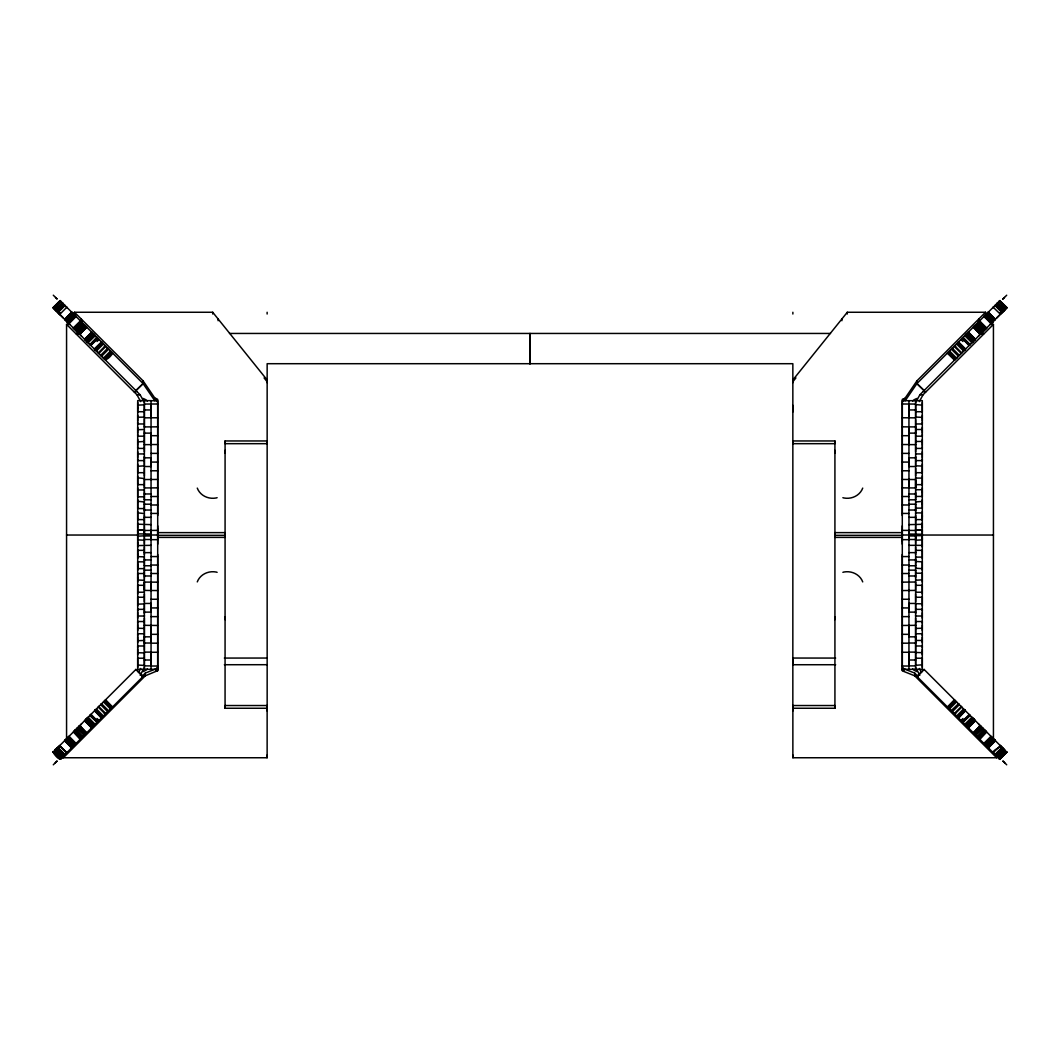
<?xml version="1.0" encoding="UTF-8"?>
<svg xmlns="http://www.w3.org/2000/svg" width="1060" height="1060" viewBox="0 0 1060 1060"><rect width="100%" height="100%" fill="white"/><g stroke="black" fill="none" stroke-linecap="round" stroke-linejoin="round"><path stroke-width="1.5" d="M66.568 739.098L66.568 324.386L69.735 324.386M267.133 382.686L267.133 379.97L212.715 312.263L74.492 312.263L74.597 315.072L67.35 322.002M137.694 441.914L144.372 441.437M137.694 417.229L144.372 417.123M137.694 411.982L137.694 407.981M137.694 408.074L137.694 402.535M137.694 529.404L137.694 669.31L157.715 669.31L157.701 525.84M137.694 522.858L137.694 528.37M137.694 511.37L137.694 519.718M137.694 499.658L137.694 508.561L144.372 508.588M137.694 487.865L137.694 496.822L144.372 496.822M137.694 476.086L137.694 484.539M137.694 464.002L137.694 472.588M137.694 458.993L137.694 460.398M137.694 457.602L137.694 451.798M137.694 446.71L137.694 448.208M137.694 445.372L137.694 439.542M137.694 434.401L137.694 435.978M137.694 433.142L137.694 427.312M137.694 422.185L137.694 423.867M137.694 420.926L137.694 415.096M144.372 667.416L144.372 669.31L144.372 537.433M144.372 650.27L144.372 642.625M144.372 639.71L144.372 640.73M144.372 638.054L144.372 618.152M144.372 616.297L144.372 615.264M144.372 613.674L144.359 603.445L151.037 603.445L151.037 612.124L144.359 612.124M144.372 601.643L144.372 594.05M144.372 589.718L144.372 582.086L157.701 582.165M144.372 580.323L137.694 579.992M144.372 578.362L144.372 570.293M144.372 567.564L144.372 568.637L137.694 568.624M144.372 566.106L144.372 558.58M144.372 554.658L144.372 547.092M137.694 545.569L151.037 545.33M144.372 543.608L144.372 533.763M144.372 532.517L144.372 400.64L144.372 402.535M151.037 636.835L144.359 636.835L144.372 643.023L151.037 643.023L151.037 625.32M151.037 530.464L151.037 539.5L144.359 539.5M151.05 669.31L151.05 400.64L137.694 400.64L137.694 540.534M156.615 401.449L156.615 398.732L154.773 397.99L143.06 380.832L74.492 312.263M63.335 755.051L63.335 757.754L145.299 675.803L157.701 670.649L157.701 554.459M157.701 544.164L157.715 400.707L151.05 400.707M212.715 314.012L212.715 312.263M218.108 320.716L218.108 318.967M225.065 708.252L225.065 705.536L267.133 705.536L267.133 708.252L225.065 708.252L225.078 532.624L157.701 532.624M225.078 453.097L225.078 450.367M225.078 440.96L225.078 443.676L267.147 443.676L267.147 440.96L225.078 440.96L225.078 535.34L157.701 535.327M267.133 314.025L267.133 312.263M63.335 757.754L267.133 757.754L267.133 705.536M792.84 711.008L792.853 363.699L267.147 363.699L267.16 711.008M996.665 755.051L996.665 757.754L792.867 757.754L792.867 755.038M792.867 705.536L792.867 708.252L834.935 708.252L834.935 705.536L792.867 705.536L792.867 757.754M834.922 619.636L834.922 616.92M834.922 440.96L834.922 443.676L792.853 443.676L792.853 440.96L834.922 440.96L834.922 537.394L902.298 537.394M904.074 670.649L902.298 670.649L902.298 525.84M902.298 515.544L902.298 399.368L904.074 399.368M996.665 757.754L914.701 675.803L903.385 671.285L903.385 667.933M903.385 399.368L905.227 397.99L916.94 380.832L985.508 312.263L985.667 314.82M908.95 669.31L908.963 530.464M908.963 426.928L908.963 444.63L915.641 444.63M908.95 417.852L908.963 404.059M914.701 675.803L914.701 673.1L903.385 668.568M915.628 537.433L915.628 669.31L915.628 667.416M915.628 535.777L915.628 526.343M915.628 525.27L915.628 524.183M915.628 522.858L915.628 515.292M915.628 513.557L915.628 512.868L922.306 512.934M915.628 511.37L915.628 503.844M915.628 501.95L922.306 501.42M915.628 499.658L915.628 491.986M902.298 487.865L915.641 487.958L915.628 480.233M915.628 478.577L915.628 478.073M915.628 475.9L915.628 468.308M915.628 456.277L915.641 466.519L908.963 466.519L908.963 457.827L915.641 457.827M915.628 451.798L915.628 431.897M915.628 427.312L915.628 419.68M915.628 402.535L915.628 400.64L915.628 532.517M915.628 628.434L922.306 628.236M915.628 616.059L915.628 615.264M922.306 492.436L922.306 491.628M922.306 485.029L922.306 475.9M922.306 473.025L922.306 464.002M922.306 460.835L922.306 458.993M922.306 451.798L922.306 457.602M922.306 448.579L922.306 446.71M922.306 445.372L922.306 439.542M922.306 429.591L922.306 433.142M922.306 424.199L922.306 422.185M922.306 420.926L922.306 415.096M922.306 417.375L915.628 417.044M922.306 412.009L922.306 402.535M922.306 405.145L915.628 404.589L915.628 417.852L902.285 417.759M922.306 667.416L922.306 657.968M922.306 654.855L922.306 649.422M922.306 647.766L922.306 645.752M922.306 642.625L922.306 637.192M922.306 635.536L922.306 633.628M922.306 630.408L922.306 624.976M922.306 623.24L922.306 621.372M922.306 618.152L922.306 612.667M922.306 610.957L922.306 609.036M922.306 605.949L922.306 596.913M922.306 593.865L922.306 585.411M922.306 582.086L922.306 573.115M922.306 570.293L922.306 561.389M922.306 558.58L922.306 550.233M922.306 547.092L922.306 541.302M922.306 540.534L922.306 400.64L902.285 400.707L902.298 544.164M993.432 739.098L993.432 324.386L990.265 324.386M81.196 318.954C83.555 323.843 78.506 327.845 74.929 329.581M137.694 539.885L144.372 540.202M154.773 397.99L154.773 400.707L143.06 383.548L143.06 380.832M151.037 534.982L151.037 534.015L137.694 533.882M138.463 672.543L140.675 668.462M140.145 675.26L143.842 668.462M916.158 401.608L919.855 394.81L1006.96 307.691L999.885 300.603L999.262 301.226M919.325 401.608L923.021 394.81L993.432 324.386M81.514 723.834L79.739 726.246L86.112 733.414M978.486 336.166L980.262 333.754L974.008 326.467L974.948 327.474M985.508 312.263L847.284 312.263L792.867 379.97L792.867 382.686M792.867 381.719L795.928 377.917M57.598 312.25L63.666 305.572M85.33 327.156L86.257 326.745L79.169 333.82M85.052 327.474L86.006 326.48L79.739 333.754L81.514 336.166M974.948 732.526L973.742 733.255L981.043 726.392M53.649 751.699L53.04 752.308L135.945 669.403L143.14 676.386L62.023 757.489C59.373 765.704 44.295 739.138 60.38 759.146M135.905 669.443L143.02 676.492M916.979 383.508L924.095 390.557L916.86 383.614L916.94 380.832M71.51 315.973L66.489 321.14L73.577 314.065M100.674 355.339L107.722 348.21M959.326 704.662L952.278 711.79M66.316 320.968L68.913 323.565L75.909 316.383M90.06 344.712L96.897 337.371M54.643 750.705L61.387 758.125M67.151 738.197L74.266 745.26M81.063 738.449L73.657 731.692L75.313 730.035L74.651 730.698M86.721 732.791L79.752 725.596L78.957 726.392M62.686 756.827C42.506 741.178 68.873 755.025 60.95 758.562M59.598 745.763L66.833 752.679L67.31 752.202L66.806 752.706L59.705 745.644M84.535 720.813L91.915 727.597L92.525 726.988L85.145 720.204M92.472 727.041L85.462 719.872M86.244 719.091L93.253 726.259L86.244 719.104L86.92 718.428L85.847 719.488L92.989 726.524L94.022 725.49M86.761 718.587L93.876 725.649M90.882 714.466L90.02 715.328L97.109 722.403L95.824 723.702M97.228 720.853L98.076 721.436L90.988 714.361M67.35 737.999L74.611 744.902M93.545 725.967L86.615 718.733M63.375 756.138L56.286 749.049M69.642 745.896L71.643 747.883C75.3 746.73 65.813 737.574 65.097 740.251M85.648 733.878L84.959 733.136M950.051 350.436L949.521 350.966L956.557 358.108M974.445 340.207L973.133 341.519L966.481 333.993M967.542 332.933L974.59 340.075M980.288 334.364L973.411 327.076L980.248 334.404M984.316 316.171L986.317 318.146M1004.588 310.063L997.235 303.24L1004.655 309.997M979.294 321.193L986.343 328.308M954.61 360.042L947.441 353.046L954.61 360.042L955.59 359.062L948.501 351.986M957.154 357.498L955.921 358.731M969.595 345.057L963.54 338.975M973.212 341.439L966.243 334.244L973.199 341.452L970.112 344.553L963.103 337.371M975.094 339.558L967.78 332.707L974.816 339.836M1000.401 314.237L993.22 307.267M1004.297 310.355L997.5 302.974M992.822 321.829C984.024 311.892 982.116 313.177 992.412 322.24M969.94 715.275L962.891 722.403L964.176 723.702M985.575 745.087L992.65 737.999M54.736 309.387L53.04 307.691L60.115 300.603L143.14 383.614L135.932 390.583L143.034 383.521M60.115 300.603L53.159 307.811M60.38 300.854L53.04 307.691M53.49 308.142L60.764 301.239M53.874 308.526L56.71 305.293M61.387 301.875L54.418 309.056M55.345 309.997L62.858 303.345L55.411 310.063M55.623 310.275L62.5 302.974M56.312 310.964L63.189 303.663L55.981 310.633L140.145 394.81L143.842 401.608M63.176 303.663L56.193 310.845L54.524 309.175M57.995 310.606L57.24 311.892L64.382 304.856L65.005 305.492L58.022 312.673M58.075 312.726L59.095 311.706M60.274 312.885L59.598 314.237M66.78 307.267L59.758 314.409L59.135 313.786L60.234 314.886M64.7 319.365L71.616 312.104M64.806 319.457L71.815 312.302M70.516 314.979L72.504 312.991L71.643 312.117M70.861 315.323L72.795 313.283L72.08 312.554L65.23 319.881L64.581 319.232M64.991 319.643L65.76 320.425L72.848 313.336M71.02 315.482L73.007 313.495L72.504 312.978M71.272 315.721L73.193 313.667M71.338 315.8L73.326 313.813M66.555 321.206L73.63 314.118M67.244 321.909L74.213 314.701L74.757 315.244L72.769 317.231M67.654 322.306L74.704 315.191M68.264 322.916L75.34 315.827M68.529 323.181L75.605 316.092M75.684 316.171L73.617 318.079M68.953 323.605L76.015 316.503M79.712 321.617L80.401 320.889L73.272 327.924M73.683 328.335L80.706 321.193M74.359 329.011L81.302 321.79M80.732 322.651L81.633 322.121L74.544 329.209M81.063 322.969L81.858 322.346M76.201 330.852L83.183 323.671M77.247 331.912L84.31 324.797M77.38 332.032L84.469 324.956M77.513 332.164L84.654 325.142M78.082 332.734L85.184 325.672M84.959 326.864L85.674 326.162M79.46 334.112L86.536 327.023M79.526 334.178L86.721 327.209L79.752 334.404M84.667 339.319L91.783 332.27L90.974 332.893M84.601 339.253L91.637 332.125M89.053 335.609L91.981 332.469L84.946 339.611M92.22 332.707L85.091 339.757M92.776 333.251L92.432 334.337L93.492 333.979M93.439 333.926L86.483 341.134M86.576 341.227L93.784 334.258L86.92 341.572M86.801 341.452L93.889 334.377L93.081 333.569M87.172 341.824L94.247 334.735M94.446 334.933L87.357 342.022M87.649 342.3L94.737 335.225M87.781 342.433L94.857 335.344M88.059 342.711L95.228 335.715L94.314 336.232M96.46 338.975L90.431 345.083L97.52 337.994M90.763 345.414L98.063 338.551L97.281 339.2M97.043 341.505L99.03 339.518M94.433 349.084L101.535 342.022L94.433 349.084L100.607 355.259M94.671 349.323L101.76 342.248M94.817 349.482L101.999 342.486M102.568 343.056L95.44 350.091M96.38 351.032L103.469 343.957M104.37 346.275L105.086 345.573M98.236 352.9L105.324 345.812M98.792 353.444L105.894 346.382M107.815 348.303L107.007 348.925M101.243 355.895L108.332 348.819M103.443 358.108L110.531 351.019L110.055 350.542M111.499 351.986L104.41 359.062C108.358 362.387 120.151 342.883 105.391 360.042M104.609 359.274L111.697 352.185M111.552 353.47L112.267 352.755M53.782 751.567L56.71 754.707M56.816 748.532L55.345 750.003L62.434 757.078M57.995 749.394L56.975 748.373L60.009 745.326M66.038 739.31L64.581 740.768L71.616 747.896M67.694 737.654L74.73 744.783L72.769 742.769M73.379 731.97L80.136 739.376M84.946 720.389L91.981 727.531L89.053 724.391M88.112 717.236L95.135 724.378L94.486 723.609M94.526 710.823L101.535 717.978L94.817 710.518M95.254 710.094L102.33 717.183M98.395 706.94L99.189 706.159M100.832 704.503L101.574 703.76L108.663 710.849M56.71 748.638L57.24 748.108L63.666 754.428L57.598 747.75L63.666 754.428M66.793 738.555L74.001 745.524M76.095 729.24L82.971 736.541M77.513 727.836L84.601 734.911M78.082 727.266L85.158 734.355M87.318 718.031L94.472 725.04L93.73 724.351M89.808 715.54L97.202 722.31M101.217 704.118L108.332 711.18M56.975 748.373L64.382 755.131M58.022 747.326L65.005 754.508M74.24 731.095L81.329 738.184M75.233 730.101L82.017 737.495M72.438 743.1L67.76 737.588M79.712 738.383L80.401 739.112M53.291 764.803L57.147 760.947L55.213 762.895M90.974 727.107L91.584 727.928L84.601 720.747M141.828 676.572L145.299 673.1L156.615 668.568M55.981 749.367L63.255 756.257M73.551 745.962L66.422 738.926L73.63 745.882L74.849 744.663M97.48 722.032L90.431 714.917M105.894 713.619L98.792 706.556M63.176 756.337L64.329 755.184M82.481 737.044L81.567 737.946L80.732 737.349M84.8 734.712L84.31 735.203L77.247 728.087M94.698 724.815L87.649 717.699M102.793 716.719L97.533 711.856M105.695 713.817L107.02 712.492M109.604 709.908L110.531 708.981L103.443 701.892M112.201 707.312L111.697 707.815L104.609 700.726M954.133 346.355L961.248 353.404M965.528 334.96L972.643 342.022M984.713 329.938L977.717 322.757L978.764 321.71L978.804 318.954M951.668 348.819L958.783 355.882M957.206 343.281L962.467 348.144M964.521 350.144L957.736 342.751M962.771 339.147L962.162 338.325L969.025 345.626M966.508 333.979L973.756 340.896M975.332 339.319L968.416 332.072L969.025 332.893M974.312 326.175L975.041 326.864M974.816 325.672L981.944 332.707M975.346 325.142L982.487 332.164M976.671 323.817L983.799 330.852M978.049 322.439L979.268 322.651M979.877 320.61L980.434 321.485L979.572 320.902M983.985 316.503L991.047 323.605L986.383 318.079M986.091 314.396L993.114 321.538M992.69 307.798L993.591 306.883M996.652 303.836L1004.019 310.633M997.182 303.293L1004.482 310.169M999.885 300.603L916.94 383.548L905.227 400.707L905.227 397.99M951.893 348.594L951.337 349.151L958.426 356.24M962.48 337.994L969.569 345.083M966.084 334.404L967.012 333.463L974.153 340.512M973.888 326.586L980.831 333.82M986.423 314.065L993.512 321.14L988.516 315.946M987.615 312.872L988.291 312.183L995.194 319.457M996.612 303.875L1003.688 310.964M965.687 336.232L964.799 335.689L971.94 342.711M1004.429 297.476L1002.853 299.052L1006.708 295.197M952.278 348.21L952.9 349.018L952.185 348.303M987.138 317.324L992.24 322.412M992.65 322.002L985.27 315.217M975.478 339.173L974.749 339.916M980.394 334.258L983.547 334.271M985.774 328.878L978.698 321.79M986.979 327.673L981.123 333.529M995.062 319.59C993.22 323.234 983.786 308.486 989.483 314.979M1001.978 312.673L994.995 305.492L995.618 304.856L1002.773 311.878M1005.582 309.056L998.613 301.875M956.902 357.75L958.333 356.332M959.393 355.259L965.567 349.084L958.478 341.996L965.474 349.177M991.405 323.247L993.048 321.604M995.3 319.365L988.384 312.104M996.705 317.934L1006.271 308.38L1003.29 305.293M1006.96 307.691L999.62 300.854M964.812 349.853L957.657 342.83M1004.588 749.937L997.261 756.774L999.885 759.397L916.966 676.479L924.055 669.403L1006.96 752.308L1006.351 751.699M916.966 676.479L924.095 669.443M947.733 707.245L948.448 706.53M955.391 700.726L948.303 707.815L947.799 707.312M948.501 708.014L955.59 700.925M956.557 701.892L949.469 708.981L950.396 709.908M958.783 704.118L951.337 710.849L958.426 703.76L959.167 704.503M954.133 713.645L961.248 706.596M954.676 714.188L961.764 707.099M954.914 714.427L955.63 713.711M956.531 716.043L963.619 708.968M964.746 710.094L957.736 717.249M958.001 717.514L965.077 710.425M965.183 710.518L958.478 717.991L965.474 710.823M958.478 717.991L965.329 710.664M960.969 720.482L962.957 718.495M969.277 714.625L961.95 721.462L962.771 720.853M962.52 722.032L969.569 714.917L969.078 714.427M970.192 715.54L962.798 722.31M964.799 724.311L971.94 717.289M964.971 724.483L965.514 723.609M965.143 724.656L972.219 717.567M965.302 724.815L972.351 717.699M965.753 725.265L972.828 718.176M966.044 725.557C984.223 711.18 964.348 722.801 967.104 726.617L974.153 719.488L973.173 718.508M966.587 726.1L973.583 718.932M967.223 726.736C966.826 725.504 970.311 722.801 973.756 719.104M974.538 719.872L967.475 726.988M974.869 720.217C974.047 720.641 964.573 729.439 969.025 727.107M967.913 727.425L970.947 724.391M975.399 720.747L968.416 727.928M973.279 732.791L980.248 725.596L980.884 726.232M973.464 732.977L980.248 725.583M975.041 733.136L974.246 733.758M975.399 734.911L982.487 727.836M975.531 735.044L982.62 727.955M982.753 728.087L975.69 735.203L975.2 734.712M984.766 730.101L977.982 737.495M978.857 736.938L978.141 737.654L985.84 731.175L978.764 738.29M977.903 737.429L978.565 738.078L979.268 737.349M978.937 738.449L986.052 731.387M986.688 732.036L979.864 739.376M979.652 739.164L980.288 738.383M984.396 743.908L991.431 736.779M984.66 744.173L991.736 737.084M987.231 742.769L985.244 744.756L985.787 745.299L992.491 737.84M992.849 738.197L992.346 737.694L985.164 744.69M985.389 744.902L987.562 743.1M985.429 744.942L985.919 745.432L993.207 738.555M986.449 745.962L993.578 738.926L986.025 745.538M988.662 744.199L986.741 746.253L988.794 744.345M988.98 744.517L987.032 746.545L987.814 747.34L990 745.551L987.774 747.3L988.357 747.883L990.358 745.896M995.035 740.383L994.253 739.602L987.204 746.717L989.483 745.021M989.682 745.22L994.77 740.119L995.459 740.808L988.384 747.896M993.776 753.289C990.424 750.414 1003.118 746.624 1000.216 745.564M1000.296 745.644L993.22 752.732L992.69 752.202L993.167 752.679M999.726 747.115L1000.746 746.094L999.765 745.114M1000.905 748.294L1001.925 747.274M994.995 754.508L1001.978 747.326M995.618 755.131L1002.707 748.055L1003.29 748.638M1002.005 749.394L1003.025 748.373L1000.693 746.054M996.612 756.124L1003.899 749.248M996.744 756.257L1004.019 749.367M1003.184 748.532L1004.655 750.003L997.566 757.078L1004.376 749.725M998.613 758.125L1005.357 750.705M1003.29 754.707L1006.324 751.672M999.434 758.947L1006.51 751.858M999.62 759.146L1006.854 752.202L999.779 759.291M67.76 322.412L72.544 317.006M93.201 726.312L92.432 725.663L92.776 726.736M101.522 717.991L94.671 710.664M966.799 333.688L967.568 334.337L967.223 333.251M999.752 300.735L1006.841 307.811M1003.807 310.845L996.824 303.663M992.24 737.588L987.456 742.994M85.847 340.512L93.187 333.675M97.533 348.144L102.793 343.281M962.467 711.856L957.206 716.719M95.122 349.774L98.341 346.62M961.658 713.38L964.878 710.226M974.67 732.844L974.008 733.52L980.262 726.246L978.486 723.834M217.115 497.697L216.174 497.975A16.364 14.933 0 0 1 197.279 488.103M842.885 572.32L843.826 572.042A16.364 14.933 0 0 1 862.721 581.9M155.926 670.649L156.615 670.649M229.516 333.45L830.483 333.45M76.453 334.271L79.632 334.284M133.745 391.564L136.912 391.564M923.088 391.564L926.254 391.564M66.568 324.386L136.978 394.81L140.145 394.81M919.855 394.81L923.021 394.81M155.926 399.368L157.701 399.368L157.701 515.544M157.715 403.992L144.372 404.059L144.372 417.852L157.715 417.759M902.285 403.992L915.628 404.059M144.372 404.854L137.694 405.145M144.372 409.955L151.037 409.955M908.963 409.955L915.628 409.955M137.694 411.731L144.372 411.731M915.628 411.731L922.306 411.731M137.694 423.96L144.372 423.96M915.628 423.96L922.306 423.96M144.372 426.928L157.701 426.835M902.298 426.835L915.628 426.928L915.641 433.129L908.963 433.129M144.372 429.499L137.694 429.697M915.628 429.499L922.306 429.499L922.306 427.312M144.359 433.129L151.037 433.129L151.037 444.63L144.359 444.63M151.037 435.686L157.701 435.686M902.298 435.686L908.963 435.686M137.694 436.177L144.372 436.177M915.628 436.177L922.306 436.177L922.306 434.401M922.306 441.437L915.628 441.49M151.037 444.537L157.701 444.537M902.298 444.537L908.963 444.537M137.694 448.42L144.372 448.42L144.372 451.798M915.628 448.42L922.306 448.42M151.037 453.389L157.701 453.389M902.298 453.389L908.963 453.389M137.694 453.932L144.372 453.932M915.628 453.932L922.306 453.932M144.359 457.827L151.037 457.827L151.037 466.519L144.359 466.519L144.372 456.277M137.694 460.61L144.372 460.61M915.628 460.61L922.306 460.61M151.037 462.08L157.701 462.08M902.298 462.08L908.963 462.08M151.037 470.772L157.701 470.772M902.298 470.772L908.963 470.772M137.694 472.694L144.372 472.694M915.628 472.694L922.306 472.694M144.372 478.577L137.694 477.795M915.628 478.087L922.306 478.087M157.701 479.451L144.359 479.544M902.298 479.451L915.641 479.544L915.641 487.958M137.694 484.645L144.372 484.645M915.628 484.645L922.306 484.645M157.701 487.865L144.359 487.958L144.372 480.233M137.694 489.972L144.372 489.972M144.359 493.973L151.037 493.973M908.963 493.973L915.641 493.973M915.628 496.425L922.306 496.425M151.037 496.517L157.701 496.517M902.298 496.517L908.963 496.517M144.359 499.817L151.037 499.817M908.963 499.817L915.641 499.817M144.372 501.95L137.694 501.3M144.359 504.202L151.037 504.202M908.963 504.202L915.641 504.202M151.037 504.984L157.701 504.984M902.298 504.984L908.963 504.984M915.628 508.124L922.306 508.124M144.359 510.032L151.037 510.032M908.963 510.032L915.641 510.032M144.372 513.557L137.694 512.868M151.037 513.438L157.701 513.438M902.298 513.438L908.963 513.438M144.359 517.333L151.037 517.333M908.963 517.333L915.641 517.333M137.694 519.612L144.372 519.612M915.628 519.612L922.306 519.612M151.037 524.634L137.694 524.197M908.963 524.634L922.306 524.303M144.359 530.464L157.701 530.371M902.298 530.371L915.641 530.464M66.555 535.035L137.588 535.035M157.701 535.008L144.359 534.982L144.372 530.252M902.298 535.008L915.641 534.982L915.641 539.5L908.963 539.5L908.963 534.015L922.306 534.28M922.412 535.035L993.445 535.035M902.298 535.327L834.922 535.34L834.922 532.624L902.298 532.624L902.298 541.249M915.628 535.658L922.306 535.658M144.359 535.949L151.037 535.949M915.641 535.949L908.963 535.949L908.95 400.707M151.037 539.659L157.701 539.659M902.298 539.659L908.963 539.659M915.628 540.202L922.306 539.885M908.963 545.33L922.306 545.357M137.694 550.339L144.372 550.339M915.628 550.339L922.306 550.339M144.359 552.631L151.037 552.631M908.963 552.631L915.641 552.631M151.037 556.579L157.701 556.579M902.298 556.579L908.963 556.579M915.628 557.109L922.306 557.109M144.359 559.932L151.037 559.932M908.963 559.932L915.641 559.932M137.694 561.827L144.372 561.827M922.306 561.827L915.628 561.482M151.037 565.046L157.701 565.046M902.298 565.046L908.963 565.046M144.359 565.762L151.037 565.762M908.963 565.762L915.641 565.762M915.628 567.564L915.628 568.24L922.306 568.637M144.359 570.148L151.037 570.148M908.963 570.148L915.641 570.148M137.694 573.526L144.372 573.526M151.037 573.513L157.701 573.513M902.298 573.513L908.963 573.513M144.359 575.977L151.037 575.977M908.963 575.977L915.641 575.977M902.298 582.165L915.641 582.006L915.628 589.718M137.694 585.305L144.372 585.305M915.628 585.305L922.306 585.305M157.701 590.566L144.359 590.407L144.359 582.006M902.298 590.566L915.641 590.407M137.694 592.222L144.372 592.222M915.628 592.222L922.306 592.222M137.694 597.257L144.372 597.257M915.628 597.257L922.306 597.257M151.037 599.258L157.701 599.258M902.298 599.258L908.963 599.258M144.372 603.908L137.694 604.173M922.306 603.882L915.628 603.67M151.037 607.937L157.701 607.937M902.298 607.937L908.963 607.937M137.694 609.341L144.372 609.341M915.628 609.341L922.306 609.341M915.641 612.124L908.963 612.124L908.963 603.445L915.641 603.445L915.628 613.674M137.694 616.019L144.372 616.019M915.628 616.019L922.306 616.019M151.037 616.628L157.701 616.628M902.298 616.628L908.963 616.628M137.694 621.531L144.372 621.531M922.306 621.531L915.628 621.531L915.628 618.152M144.359 625.32L157.701 625.48M902.298 625.48L915.641 625.32M137.694 630.408L137.694 628.275L144.372 628.434M137.694 635.536L137.694 633.761L144.372 633.774M915.628 633.774L922.306 633.774M151.037 634.331L157.701 634.331M902.298 634.331L908.963 634.331M137.694 640.717L144.372 640.452M915.628 640.452L922.306 640.452M908.963 643.023L915.628 643.023L915.641 636.835L908.963 636.835L908.963 625.32M151.037 643.182L157.715 643.182M902.285 643.182L908.963 643.182M137.694 647.766L137.694 645.99L144.372 645.99M922.306 645.99L915.628 645.99L915.628 642.625M151.037 652.271L157.715 652.271M902.285 652.271L908.963 652.271M137.694 654.855L137.694 652.721L144.372 652.933M922.306 652.668L915.628 652.47M224.362 658.075L267.16 658.048M835.638 658.075L792.84 658.048L792.853 664.726L835.638 664.726M137.694 667.416L137.694 658.207L144.372 658.22M915.628 658.22L922.306 658.22M144.372 660.009L151.037 660.009M908.963 660.009L915.628 660.009M224.362 664.726L267.16 664.7M144.372 665.442L137.694 665.031M915.628 665.309L922.306 664.805M151.05 666.024L157.715 666.024M902.285 666.024L908.95 666.024M902.285 669.31L922.306 669.31L922.306 529.404M842.885 497.697L843.826 497.975A16.364 14.933 0 0 0 862.721 488.103M217.115 572.32L216.174 572.042A16.364 14.933 0 0 0 197.279 581.9M974.67 327.156L974.008 326.467M85.33 732.844L85.993 733.52L85.052 732.526M961.658 346.62L964.878 349.774M95.122 710.226L98.341 713.38M980.288 321.617L986.688 327.964M66.316 306.804L67.098 307.585M999.434 301.053L1006.51 308.142M1002.005 310.606L1002.733 311.918L996.334 305.572L1002.402 312.25M1000.905 311.706L1001.925 312.726M999.726 312.885L1000.746 313.892M994.77 319.881L988.013 312.462L987.191 313.296L989.02 315.43L986.992 313.495M986.807 313.667L988.728 315.721M986.674 313.813L988.662 315.8M986.37 314.118L993.445 321.206M985.469 315.019L987.522 316.94M984.66 315.827L991.736 322.916M984.396 316.092L991.471 323.181M984.091 316.383L986.078 318.371M978.367 322.121L985.456 329.209M978.141 322.346L978.937 322.969M975.69 324.797L982.753 331.912M975.531 324.956L982.62 332.032M973.464 327.023L980.54 334.112M968.31 332.177L975.399 339.253M967.913 332.575L970.947 335.609M965.753 334.735L972.828 341.824M965.262 335.225L972.351 342.3M965.143 335.344L972.219 342.433M960.969 339.518L962.957 341.505M958.24 342.248L965.329 349.323M958.001 342.486L965.183 349.482M956.531 343.957L963.619 351.032M954.914 345.573L955.63 346.275M954.676 345.812L961.764 352.9M948.303 352.185L955.391 359.274M947.733 352.755L948.448 353.47M961.606 706.94L960.81 706.159M993.962 739.31L994.969 740.304M995.274 740.609L988.185 747.697M972.643 717.978L965.607 725.12L966.269 724.351M981.891 727.24L974.749 734.262M983.905 729.24L977.029 736.541M1006.708 764.803L1002.853 760.947L1004.787 762.895M914.701 673.1L918.172 676.572M952.715 712.227L953.947 713.46M977.519 737.044L978.539 738.051M995.671 755.184L996.824 756.337M73.882 314.356L66.886 321.538M102.264 342.751L95.188 349.853M108.107 348.594L108.663 349.151L101.574 356.24L101.097 355.762M55.57 297.476L57.147 299.052L53.291 295.197M53.729 308.38L63.295 317.934M84.548 339.213L85.423 340.075L92.525 333.012M76.532 331.184L73.127 327.779M76.757 331.409L78.877 333.529M85.555 340.207L89.888 344.553L96.977 337.464L96.42 338.339M101.667 356.332L104.079 358.731M111.552 706.53L112.267 707.245M104.41 700.925L111.499 708.014M107.722 711.79L100.674 704.662M98.236 707.099L105.324 714.188M104.37 713.711L105.086 714.427M96.38 708.968L103.469 716.043M94.923 710.425L101.999 717.514M97.043 718.495L99.03 720.482M87.781 717.567L94.857 724.656M87.172 718.176L94.247 725.265M79.526 725.822L86.536 732.977M79.169 726.179L86.257 733.255M77.38 727.955L84.469 735.044M81.143 736.938L81.858 737.654L74.544 730.79M68.529 736.819L75.605 743.908M68.264 737.084L75.34 744.173M72.478 743.06L74.531 744.981M71.338 744.199L73.259 746.253L71.206 744.345M71.02 744.517L72.504 747.008L70.516 745.021M65.23 740.119L70.318 745.22M64.806 740.542L71.788 747.724M59.254 746.094L60.274 747.115M58.075 747.274L59.095 748.294M53.49 751.858L60.566 758.947M984.687 730.035L985.813 731.148M62.858 303.345L55.677 310.328M963.58 338.339L969.94 344.712M952.993 348.925L959.326 355.339M264.072 377.917L267.133 381.719M919.325 668.462L921.538 672.543M916.158 668.462L919.855 675.26M136.978 394.81L140.675 401.608M922.306 453.653L922.306 454.316M922.306 466.042L915.628 465.83M922.306 489.72L915.628 489.72M922.306 496.822L922.306 487.865M922.306 503.513L922.306 504.229M922.306 508.561L922.306 499.658M922.306 515.412L922.306 520.115M922.306 515.849L922.306 517.161M922.306 526.237L922.306 527.244M922.306 527.085L922.306 528.357M922.306 530.199L922.306 531.418M922.306 537.817L922.306 539.752M922.306 573.208L915.628 573.208M922.306 579.86L915.628 580.231M915.628 640.691L915.628 639.71M908.963 479.544L908.963 487.958M903.385 398.732L903.385 401.449M847.284 312.263L847.284 314.012M841.892 318.967L841.892 320.716M834.922 450.367L834.922 453.097M792.867 312.263L792.867 314.025M267.133 755.038L267.133 757.754M225.078 534.677L225.078 537.394L157.701 537.394L157.701 528.755M225.078 616.92L225.078 619.636M157.701 667.933L157.701 670.649M156.615 667.933L156.615 671.285M151.037 582.006L151.037 590.407M145.299 673.1L145.299 675.803M144.372 448.698L144.372 431.274M144.372 465.843L137.694 466.281M144.372 556.871L137.694 556.619M137.694 530.252L137.694 531.166M137.694 531.391L137.694 532.133M137.694 536.188L144.372 535.803L144.372 526.343M137.694 541.594L137.694 542.866M137.694 543.767L137.694 542.707M137.694 549.822L137.694 554.539M137.694 561.389L137.694 564.596M137.694 564.529L137.694 570.293M137.694 565.722L137.694 566.438M137.694 573.115L137.694 582.086M137.694 577.514L137.694 578.323M137.694 584.934L137.694 594.05M137.694 596.952L137.694 605.949M137.694 609.036L137.694 610.957M137.694 621.266L137.694 623.24M922.306 511.37L922.306 515.783M922.306 522.858L922.306 526.343M915.628 534.174L915.628 543.608M915.628 547.092L915.628 554.658M915.628 558.58L915.628 566.305M915.628 570.293L915.628 577.965M915.628 593.865L915.628 601.643M915.628 621.73L915.628 638.676M915.628 646.202L915.628 650.906M902.298 554.459L902.298 670.649M834.922 534.677L834.935 708.252M792.853 405.304L792.84 411.982M151.037 404.059L151.05 417.852M144.372 419.044L144.372 427.312M144.372 468.308L144.372 476.086M144.372 491.575L144.372 499.658M144.372 503.248L144.372 511.37M144.372 515.292L144.372 522.858M144.372 524.594L144.372 525.27M137.694 543.608L137.694 547.092M137.694 554.168L137.694 558.58M137.694 612.335L137.694 618.152M137.694 624.578L137.694 628.275M137.694 636.795L137.694 640.492M137.694 640.73L137.694 642.625M137.694 649.025L137.694 652.721M917.138 671.576A10.017 10.017 0 0 1 912.647 668.992M912.647 401.051A10.017 10.017 0 0 1 917.138 398.454M147.353 668.992A10.017 10.017 0 0 1 142.861 671.576M142.861 398.454A10.017 10.017 0 0 1 147.353 401.051M144.372 652.112L144.372 665.892L151.037 665.892L151.05 652.112L144.372 652.112M530 333.516L529.987 363.792L530 333.516M915.628 529.748L922.306 530.066L915.628 529.748M1002.402 747.75L996.334 754.428L1002.402 747.75M991.087 736.435L983.985 743.497L991.087 736.435M105.47 699.878L112.466 707.033L105.47 699.878M95.48 709.856L102.515 716.997L95.48 709.856M68.953 736.395L75.975 743.537L68.953 736.395M72.186 747.34L70 745.551L72.226 747.3M954.53 699.878L947.534 707.033L954.53 699.878M964.521 709.856L957.485 716.997L964.521 709.856M975.12 720.469L968.019 727.531L975.12 720.469M144.372 529.748L137.694 530.066L144.372 529.748M915.628 652.112L908.95 652.112L908.963 665.892L915.628 665.892L915.628 652.112"/></g></svg>
